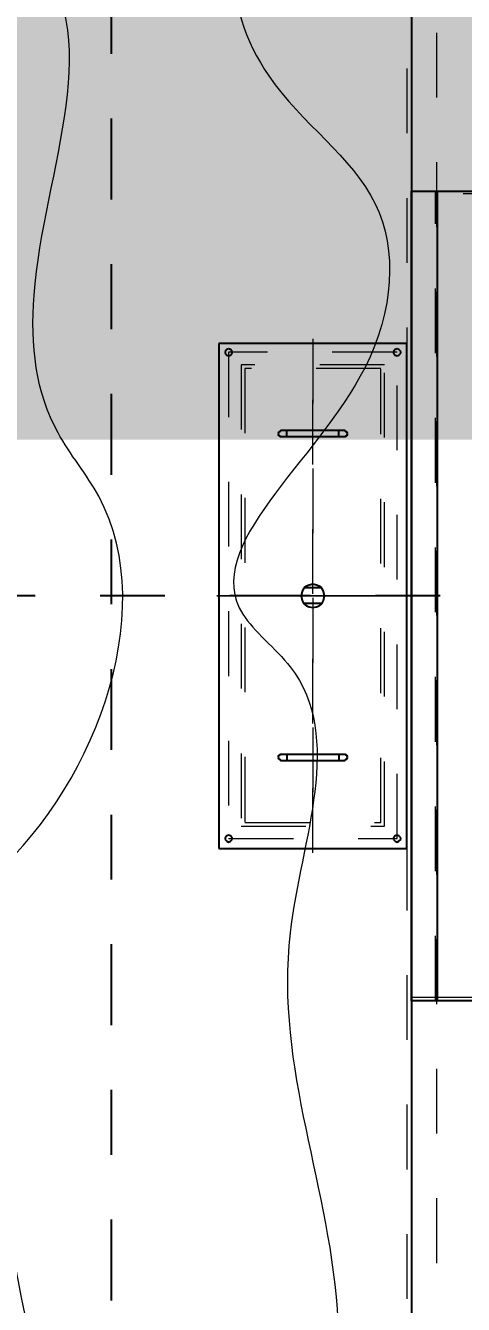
# Model space of a CAD drawing. Header units: metres. Extents: x 530797 to 531186, y 2675944 to 2676144.
# Drawn here: x 531160.188 to 531160.863, y 2676013.584 to 2676015.558 of the extents above; entities that cross this region are included whole.
import ezdxf

# ---------------------------------------------------------------- set-up
doc = ezdxf.new("R2010")
doc.units = ezdxf.units.M
doc.linetypes.add('CENTER', pattern=[2, 1.25, -0.25, 0.25, -0.25])
doc.linetypes.add('PDF_IMPORT', pattern=[1, 0.8, -0.2])
doc.layers.add('IDT', color=7, linetype='Continuous')
doc.layers.add('MMS Block Numbering', color=7, linetype='Continuous')
doc.styles.add('Adani Regular', font='Adani Regular.ttf')

# ---------------------------------------------------------------- blocks, each defined once
blk = doc.blocks.new('IDT')
at = {"layer": 'IDT', "color": 8, "linetype": 'CENTER', "ltscale": 0.1}
for p, q in [((15.8275, 7.4232), (15.8275, 16.5476)), ((12.5447, 11.9854), (27.1642, 11.9854))]:
    blk.add_line(p, q, dxfattribs=at)
at = {"layer": 'IDT', "color": 0, "linetype": 'PDF_IMPORT', "lineweight": 13, "ltscale": 0.113333}
blk.add_line((15.3254, 9.7156), (15.3254, 14.2537), dxfattribs=at)
at = {"layer": 'IDT', "color": 0, "lineweight": 25}
for p, q in [((15.3642, 9.7654), (15.3642, 14.2039)), ((15.1844, 12.6105), (15.3642, 12.6105)), ((15.3241, 12.6105), (15.3241, 11.3602)), ((15.3642, 12.6105), (15.3642, 11.3602)), ((15.6616, 12.3754), (15.3711, 12.3754)), ((15.3711, 12.3754), (15.3711, 11.5953)), ((15.6616, 12.3754), (15.3711, 12.3754)), ((15.3711, 12.3754), (15.3711, 11.5953)), ((15.3835, 12.3643), (15.3808, 12.3616)), ((15.3835, 12.3643), (15.3808, 12.3616)), ((15.3863, 12.3657), (15.3835, 12.3643)), ((15.3863, 12.3657), (15.3835, 12.3643)), ((15.3891, 12.3643), (15.3863, 12.3657)), ((15.3891, 12.3643), (15.3863, 12.3657)), ((15.3918, 12.3616), (15.3891, 12.3643)), ((15.3918, 12.3616), (15.3891, 12.3643)), ((15.6436, 12.3643), (15.6408, 12.3616)), ((15.6436, 12.3643), (15.6408, 12.3616)), ((15.6463, 12.3657), (15.6436, 12.3643)), ((15.6463, 12.3657), (15.6436, 12.3643)), ((15.6491, 12.3643), (15.6463, 12.3657)), ((15.6491, 12.3643), (15.6463, 12.3657)), ((15.6519, 12.3616), (15.6491, 12.3643)), ((15.6519, 12.3616), (15.6491, 12.3643)), ((15.6616, 11.5953), (15.6616, 12.3754)), ((15.6616, 11.5953), (15.6616, 12.3754)), ((15.3808, 12.3616), (15.3808, 12.3588)), ((15.3808, 12.3616), (15.3808, 12.3588)), ((15.3808, 12.3588), (15.3835, 12.356)), ((15.3808, 12.3588), (15.3835, 12.356)), ((15.3835, 12.356), (15.3863, 12.3547)), ((15.3835, 12.356), (15.3863, 12.3547)), ((15.3863, 12.3547), (15.3891, 12.356)), ((15.3863, 12.3547), (15.3891, 12.356)), ((15.3891, 12.356), (15.3918, 12.3588)), ((15.3891, 12.356), (15.3918, 12.3588)), ((15.3918, 12.3588), (15.3918, 12.3616)), ((15.3918, 12.3588), (15.3918, 12.3616)), ((15.6408, 12.3616), (15.6408, 12.3588)), ((15.6408, 12.3616), (15.6408, 12.3588)), ((15.6408, 12.3588), (15.6436, 12.356)), ((15.6408, 12.3588), (15.6436, 12.356)), ((15.6436, 12.356), (15.6463, 12.3547)), ((15.6436, 12.356), (15.6463, 12.3547)), ((15.6463, 12.3547), (15.6491, 12.356)), ((15.6463, 12.3547), (15.6491, 12.356)), ((15.6491, 12.356), (15.6519, 12.3588)), ((15.6491, 12.356), (15.6519, 12.3588)), ((15.6519, 12.3588), (15.6519, 12.3616)), ((15.6519, 12.3588), (15.6519, 12.3616)), ((15.4638, 12.2371), (15.4624, 12.2343)), ((15.4624, 12.2343), (15.4638, 12.2316)), ((15.4665, 12.2385), (15.4638, 12.2371)), ((15.4638, 12.2316), (15.4665, 12.2302)), ((15.4665, 12.2399), (15.4762, 12.2399)), ((15.4665, 12.2302), (15.4762, 12.2302)), ((15.4762, 12.2399), (15.5564, 12.2399)), ((15.4762, 12.2302), (15.4762, 12.2399)), ((15.4762, 12.2302), (15.5661, 12.2302)), ((15.5564, 12.2399), (15.5661, 12.2399)), ((15.5564, 12.2302), (15.5564, 12.2399)), ((15.5689, 12.2371), (15.5661, 12.2385)), ((15.5661, 12.2302), (15.5689, 12.2316)), ((15.5703, 12.2343), (15.5689, 12.2371)), ((15.5689, 12.2316), (15.5703, 12.2343)), ((15.4997, 11.9923), (15.4983, 11.9854)), ((15.5025, 11.9978), (15.4997, 11.9923)), ((15.5066, 12.0006), (15.5025, 11.9978)), ((15.5302, 11.9964), (15.5039, 11.9964)), ((15.5108, 12.002), (15.5066, 12.0006)), ((15.5163, 12.0033), (15.5108, 12.002)), ((15.5219, 12.002), (15.5163, 12.0033)), ((15.526, 12.0006), (15.5219, 12.002)), ((15.5302, 11.9978), (15.526, 12.0006)), ((15.5329, 11.9923), (15.5302, 11.9978)), ((15.5343, 11.9854), (15.5329, 11.9923)), ((15.4983, 11.9854), (15.4997, 11.9784)), ((15.4997, 11.9784), (15.5025, 11.9729)), ((15.5025, 11.9729), (15.5066, 11.9701)), ((15.5039, 11.9729), (15.5302, 11.9729)), ((15.5066, 11.9701), (15.5108, 11.9688)), ((15.5108, 11.9688), (15.5163, 11.9674)), ((15.5163, 11.9674), (15.5219, 11.9688)), ((15.5219, 11.9688), (15.526, 11.9701)), ((15.526, 11.9701), (15.5302, 11.9729)), ((15.5302, 11.9729), (15.5329, 11.9784)), ((15.5329, 11.9784), (15.5343, 11.9854)), ((15.4638, 11.7378), (15.4624, 11.735)), ((15.4624, 11.735), (15.4638, 11.7322)), ((15.4665, 11.7392), (15.4638, 11.7378)), ((15.4638, 11.7322), (15.4665, 11.7309)), ((15.5564, 11.7392), (15.4665, 11.7392)), ((15.4762, 11.7392), (15.4762, 11.7295)), ((15.5661, 11.7392), (15.5564, 11.7392)), ((15.5564, 11.7392), (15.5564, 11.7295)), ((15.5689, 11.7378), (15.5661, 11.7392)), ((15.5661, 11.7309), (15.5689, 11.7322)), ((15.5703, 11.735), (15.5689, 11.7378)), ((15.5689, 11.7322), (15.5703, 11.735)), ((15.4762, 11.7295), (15.4665, 11.7295)), ((15.5564, 11.7295), (15.4762, 11.7295)), ((15.5661, 11.7295), (15.5564, 11.7295)), ((15.3835, 11.6133), (15.3808, 11.6105)), ((15.3835, 11.6133), (15.3808, 11.6105)), ((15.3863, 11.6147), (15.3835, 11.6133)), ((15.3863, 11.6147), (15.3835, 11.6133)), ((15.3891, 11.6133), (15.3863, 11.6147)), ((15.3891, 11.6133), (15.3863, 11.6147)), ((15.3918, 11.6105), (15.3891, 11.6133)), ((15.3918, 11.6105), (15.3891, 11.6133)), ((15.6436, 11.6133), (15.6408, 11.6105)), ((15.6436, 11.6133), (15.6408, 11.6105)), ((15.6463, 11.6147), (15.6436, 11.6133)), ((15.6463, 11.6147), (15.6436, 11.6133)), ((15.6491, 11.6133), (15.6463, 11.6147)), ((15.6491, 11.6133), (15.6463, 11.6147)), ((15.6519, 11.6105), (15.6491, 11.6133)), ((15.6519, 11.6105), (15.6491, 11.6133)), ((15.3711, 11.5953), (15.6616, 11.5953)), ((15.3711, 11.5953), (15.6616, 11.5953)), ((15.3808, 11.6105), (15.3808, 11.6078)), ((15.3808, 11.6105), (15.3808, 11.6078)), ((15.3808, 11.6078), (15.3835, 11.605)), ((15.3808, 11.6078), (15.3835, 11.605)), ((15.3835, 11.605), (15.3863, 11.6036)), ((15.3835, 11.605), (15.3863, 11.6036)), ((15.3863, 11.6036), (15.3891, 11.605)), ((15.3863, 11.6036), (15.3891, 11.605)), ((15.3891, 11.605), (15.3918, 11.6078)), ((15.3891, 11.605), (15.3918, 11.6078)), ((15.3918, 11.6078), (15.3918, 11.6105)), ((15.3918, 11.6078), (15.3918, 11.6105)), ((15.6408, 11.6105), (15.6408, 11.6078)), ((15.6408, 11.6105), (15.6408, 11.6078)), ((15.6408, 11.6078), (15.6436, 11.605)), ((15.6408, 11.6078), (15.6436, 11.605)), ((15.6436, 11.605), (15.6463, 11.6036)), ((15.6436, 11.605), (15.6463, 11.6036)), ((15.6463, 11.6036), (15.6491, 11.605)), ((15.6463, 11.6036), (15.6491, 11.605)), ((15.6491, 11.605), (15.6519, 11.6078)), ((15.6491, 11.605), (15.6519, 11.6078)), ((15.6519, 11.6078), (15.6519, 11.6105)), ((15.6519, 11.6078), (15.6519, 11.6105)), ((15.3642, 11.3602), (15.1844, 11.3602))]:
    blk.add_line(p, q, dxfattribs=at)
at = {"layer": 'IDT', "color": 0, "linetype": 'PDF_IMPORT', "lineweight": 13, "ltscale": 0.0125}
for p, q in [((15.3711, 9.7709), (15.3711, 14.1984)), ((15.3268, 12.6105), (15.3268, 11.3602))]:
    blk.add_line(p, q, dxfattribs=at)
at = {"layer": 'IDT', "color": 0, "linetype": 'PDF_IMPORT', "lineweight": 13, "ltscale": 0.014167}
for p, q in [((15.3642, 12.605), (15.1844, 12.605)), ((15.3642, 11.3643), (15.3642, 12.605)), ((15.1844, 11.3643), (15.3642, 11.3643))]:
    blk.add_line(p, q, dxfattribs=at)
at = {"layer": 'IDT', "color": 0, "linetype": 'PDF_IMPORT', "lineweight": 13, "ltscale": 0.044167}
for p, q in [((15.5163, 11.5884), (15.5163, 12.3823)), ((15.5163, 12.3823), (15.5163, 11.5884))]:
    blk.add_line(p, q, dxfattribs=at)
at = {"layer": 'IDT', "color": 0, "linetype": 'PDF_IMPORT', "lineweight": 13, "ltscale": 0.038333}
for p, q in [((15.6463, 12.3602), (15.3863, 12.3602)), ((15.3863, 12.3602), (15.3863, 11.6091)), ((15.6463, 12.3602), (15.3863, 12.3602)), ((15.3863, 12.3602), (15.3863, 11.6091)), ((15.6463, 11.6091), (15.6463, 12.3602)), ((15.6463, 11.6091), (15.6463, 12.3602)), ((15.3863, 11.6091), (15.6463, 11.6091)), ((15.3863, 11.6091), (15.6463, 11.6091))]:
    blk.add_line(p, q, dxfattribs=at)
at = {"layer": 'IDT', "color": 0, "linetype": 'PDF_IMPORT', "lineweight": 13, "ltscale": 0.023333}
for p, q in [((15.627, 12.3408), (15.4057, 12.3408)), ((15.4057, 12.3408), (15.4057, 11.6285)), ((15.627, 11.6285), (15.627, 12.3408)), ((15.4057, 11.6285), (15.627, 11.6285))]:
    blk.add_line(p, q, dxfattribs=at)
at = {"layer": 'IDT', "color": 0, "linetype": 'PDF_IMPORT', "lineweight": 13, "ltscale": 0.02}
for p, q in [((15.6214, 12.3353), (15.4112, 12.3353)), ((15.4112, 12.3353), (15.4112, 11.634)), ((15.6214, 11.634), (15.6214, 12.3353)), ((15.4112, 11.634), (15.6214, 11.634))]:
    blk.add_line(p, q, dxfattribs=at)
at = {"layer": 'IDT', "color": 0, "lineweight": 13}
for p, q in [((15.3683, 11.9854), (15.6643, 11.9854)), ((15.6643, 11.9854), (15.3683, 11.9854))]:
    blk.add_line(p, q, dxfattribs=at)
at = {"layer": 'IDT', "color": 0, "lineweight": 0}
blk.add_spline([(15.9622, 13.9988), (16.2237, 13.7751), (16.0971, 13.511), (16.0112, 13.5176), (15.9956, 12.8851), (16.0279, 12.771), (16.1984, 12.7333), (16.1828, 12.5752), (16.0214, 12.4272), (15.8468, 11.8315), (15.9096, 11.7335), (15.9466, 11.5207), (15.9523, 10.9905), (16.1984, 10.8351), (15.9041, 10.2526), (16.123, 9.8017), (15.9309, 9.6505), (15.5113, 9.8494), (15.4898, 10.1907), (15.4655, 10.3259), (15.5356, 10.817), (15.6348, 11.0052), (15.5842, 11.1823), (15.4202, 11.3797), (15.4358, 11.6324), (15.6243, 12.0136), (15.5513, 12.095), (15.5513, 12.5056), (15.4779, 13.1065), (15.5911, 13.5215), (15.817, 13.6998), (15.9392, 13.8645), (15.9154, 13.9551)], degree=3, dxfattribs=at)
blk.add_spline([(15.9622, 13.9988), (16.2237, 13.7751), (16.0971, 13.511), (16.0112, 13.5176), (15.9956, 12.8851), (16.0279, 12.771), (16.1984, 12.7333), (16.1828, 12.5752), (16.0214, 12.4272), (15.8468, 11.8315), (15.9096, 11.7335), (15.9466, 11.5207), (15.9523, 10.9905), (16.1984, 10.8351), (15.9041, 10.2526), (16.123, 9.8017), (15.9309, 9.6505), (15.5113, 9.8494), (15.4898, 10.1907), (15.4655, 10.3259), (15.5356, 10.817), (15.6348, 11.0052), (15.5842, 11.1823), (15.4202, 11.3797), (15.4358, 11.6324), (15.6243, 12.0136), (15.5513, 12.095), (15.5513, 12.5056), (15.4779, 13.1065), (15.5911, 13.5215), (15.817, 13.6998), (15.9392, 13.8645), (15.9154, 13.9551)], degree=3, dxfattribs=at)

msp = doc.modelspace()

# ---------------------------------------------------------------- block references
at = {"layer": 'IDT', "color": 8, "rotation": 180}
msp.add_blockref('IDT', (531176.1473, 2676026.663), dxfattribs=at)

# ---------------------------------------------------------------- texts
at = {"layer": 'MMS Block Numbering', "insert": (531171.2305, 2676024.8669), "char_height": 7.5, "attachment_point": 5, "style": 'Adani Regular'}
msp.add_mtext_dynamic_manual_height_columns('A16c-\\PBL-06', width=41.53538, gutter_width=1, heights=[0], dxfattribs=at)

doc.saveas('drawing.dxf')
